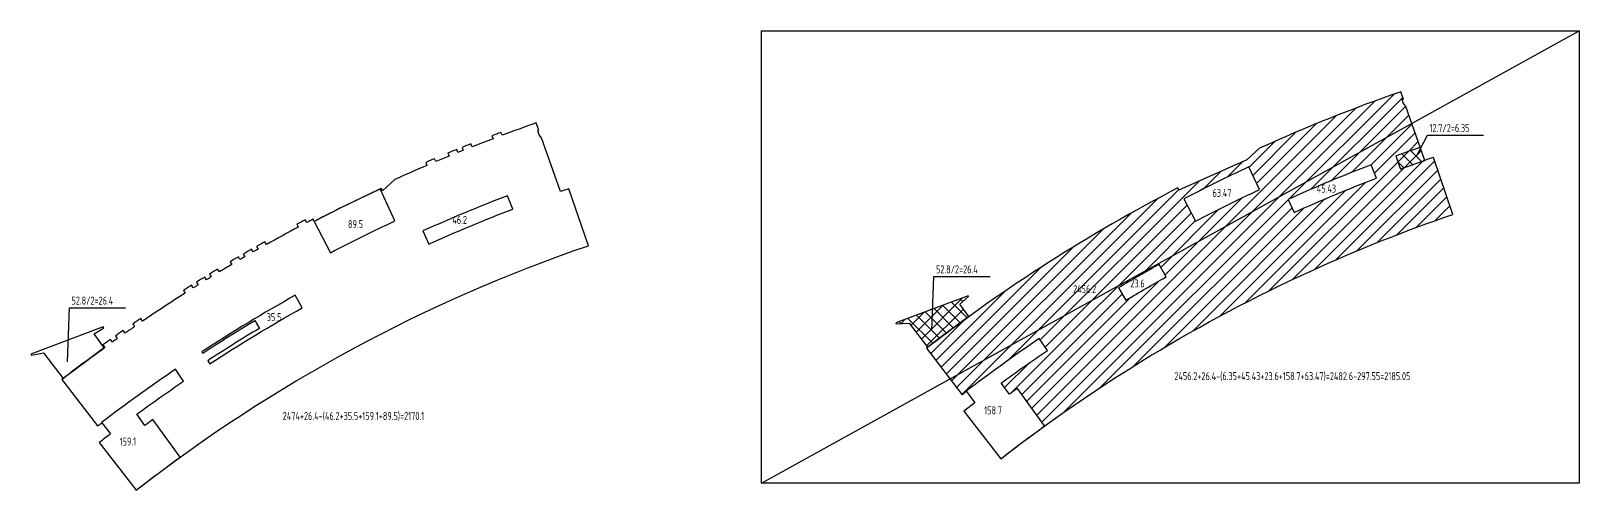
# Model space of a CAD drawing. Header units: millimetres. Extents: x 0 to 12095980, y -6694179 to 0.
# Drawn here: x 11805757 to 12095980, y -6446260 to -6360139 of the extents above; entities that cross this region are included whole.
import ezdxf

# ---------------------------------------------------------------- set-up
doc = ezdxf.new("R2010")
doc.units = ezdxf.units.MM
doc.header["$LTSCALE"] = 10
for name, color, linetype in [('A1-RD-2F$0$A-area', 6, 'Continuous'), ('A1-RD-2F$0$A-hatch', 8, 'Continuous'), ('A1-RD-2F$0$A-louban', 5, 'Continuous'), ('A1-RD-2F$0$A-TEXT', 4, 'Continuous'), ('A1-RI-F2$0$A-TEXT1', 4, 'Continuous')]:
    doc.layers.add(name, color=color, linetype=linetype)
doc.styles.add('A1-RD-2F$0$XD2008', font='xd-hzs.shx', dxfattribs={"width": 0.7, "bigfont": 'xd-hztxt.shx'})
doc.styles.add('A1-RI-F2$0$ECADI', font='gbeitc.shx', dxfattribs={"width": 0.7, "bigfont": 'gbcbig.shx'})

# ---------------------------------------------------------------- blocks, each defined once
blk = doc.blocks.new('A1-RD-2F')
at = {"layer": 'A1-RD-2F$0$A-hatch', "linetype": 'ByBlock'}
h = blk.add_hatch(dxfattribs=at)
h.set_pattern_fill('ANSI31', color=256, scale=500, style=0)
h.set_pattern_definition([(45, (162072.3997841701, 5864.344693279825), (-1122.532015133644, 1122.532015133644), [])])
edge = h.paths.add_edge_path()
edge.add_arc((12167207.75654344, -6671242.036890605), 292499.9999999975, 108.9260883889036, 114.5479334428284, ccw=False)
edge.add_line((12072335.91856546, -6394555.238581256), (12068667.1298982, -6383867.394754004))
edge.add_arc((12167207.7565102, -6671242.036827788), 303800.0000001987, 108.9268169852692, 109.2438601532324)
edge.add_line((12067078.47422411, -6384417.060877306), (12063532.92559111, -6374325.290963695))
edge.add_line((12063532.92559111, -6374325.290963695), (12063144.86891894, -6373823.878479972))
edge.add_line((12063144.86891894, -6373823.878479972), (12063097.69522122, -6373840.450813659))
edge.add_line((12063097.69522122, -6373840.450813659), (12062811.8589292, -6373026.808324536))
edge.add_line((12062811.8589292, -6373026.808324536), (12063047.62713197, -6372943.975715764))
edge.add_line((12063047.62713197, -6372943.975715764), (12062553.91848844, -6371538.722382458))
edge.add_arc((12167207.75640802, -6671242.037067648), 317450.0001962315, 109.2487654859283, 114.4015787795347)
edge.add_line((12036059.78910271, -6382149.122425533), (12033705.01900475, -6384316.425776646))
edge.add_line((12033705.01900475, -6384316.425776646), (12020952.82571411, -6389997.489817366))
edge.add_line((12020952.82571411, -6389997.489817366), (12020744.45264205, -6389598.639745016))
edge.add_arc((12167207.75651022, -6671242.036827226), 317449.9999999817, 117.4758307578345, 127.5739508841583)
edge.add_line((11973631.5425313, -6419641.655504832), (11980321.32563648, -6428373.627075619))
edge.add_arc((12167207.75651147, -6671242.036826854), 306450.0000004668, 127.39119574527169, 127.5781619765944, ccw=False)
edge.add_line((11981114.84168752, -6427765.077850014), (11982726.46881412, -6429868.685999124))
edge.add_arc((12167207.75651034, -6671242.036827669), 303800.000000417, 127.3906249383851, 127.8868481299601)
edge.add_line((11980642.94464793, -6431475.460810501), (11987579.38496665, -6440395.98835464))
edge.add_arc((12167207.75654344, -6671242.036890609), 292500.0000000016, 114.5479334428284, 127.88757672332471, ccw=False)
edge = h.paths.add_edge_path(flags=17)
edge.add_arc((12167210.36245044, -6671240.428467466), 306400.0000003275, 109.2453876510329, 110.1610401920906)
edge.add_line((12061606.54898393, -6383614.291648278), (12062503.35499835, -6386054.401264583))
edge.add_arc((12167210.25996141, -6671240.13732665), 303800.0000003391, 109.2444243511984, 110.16088095464539, ccw=False)
edge.add_line((12067078.15328243, -6384416.147374214), (12066216.43540908, -6381963.421602136))
edge = h.paths.add_edge_path(flags=16)
edge.add_line((12057999.37766556, -6387748.980972993), (12057031.67565007, -6385228.353590988))
edge.add_arc((12167210.36245037, -6671240.428467468), 306500.0000003101, 111.0678772127117, 114.2278581611831)
edge.add_line((12041433.03837015, -6391736.734847138), (12042543.84549329, -6394197.652799198))
edge.add_arc((12167210.36245016, -6671240.428467648), 303800.0000003875, 111.06845866596689, 114.22727543688549, ccw=False)
edge = h.paths.add_edge_path(flags=16)
edge.add_line((12036069.18981977, -6389904.058900253), (12034083.14959452, -6385644.249381915))
edge.add_arc((12167210.36245047, -6671240.428467657), 315100.0354033121, 114.9920118514451, 117.4666802224533)
edge.add_line((12021875.92138677, -6391658.718493865), (12024052.3081176, -6395824.503946308))
edge.add_arc((12167210.36245042, -6671240.428467673), 310400.0000005135, 114.9919480389851, 117.4648959663304, ccw=False)
edge = h.paths.add_edge_path(flags=16)
edge.add_line((12018556.54718902, -6406294.239197968), (12017238.11020112, -6403938.027514022))
edge.add_arc((12167210.36245041, -6671240.428467467), 306500.000000328, 119.294969293546, 120.9403877052849)
edge.add_line((12009624.62171587, -6408354.551484039), (12011012.81584306, -6410670.348769045))
edge.add_arc((12167210.36245038, -6671240.428467478), 303800.0000003215, 119.29555077582751, 120.94038770527911, ccw=False)
edge = h.paths.add_edge_path(flags=16)
edge.add_arc((12167210.36245039, -6671240.428467373), 301200.000000241, 125.8777942216193, 126.2320813001374)
edge.add_line((11989183.87004169, -6428283.62572087), (11987647.46891828, -6426186.133939561))
edge.add_arc((12167210.36245039, -6671240.428467484), 303800.0000003353, 124.23180601111531, 126.23199990034229, ccw=False)
edge.add_line((11996309.97529246, -6420068.181454656), (11994793.68251474, -6417834.156879405))
edge.add_arc((12167210.36245037, -6671240.428467476), 306500.0000003137, 124.23122452878, 127.3917654532957)
edge.add_line((11981084.66359292, -6427725.594781682), (11981114.84168763, -6427765.0778496))
edge.add_line((11981114.84168763, -6427765.0778496), (11982726.46881412, -6429868.685999124))
edge.add_arc((12167207.75651034, -6671242.036827669), 303800.000000417, 127.3906249383851, 127.8868481299601)
edge.add_line((11980642.94464793, -6431475.460810501), (11987579.38496665, -6440395.98835464))
edge.add_arc((12167207.75654343, -6671242.036890617), 292500.0000000006, 125.8791762141025, 127.88757672332221, ccw=False)
edge.add_line((11995779.96683198, -6434242.53707121), (11990689.58147521, -6427187.454947155))
h = blk.add_hatch(dxfattribs=at)
h.set_pattern_fill('ANSI37', color=256, scale=500, style=0)
h.set_pattern_definition([(45, (162072.3997841701, 5864.344693279825), (-1122.532015133644, 1122.532015133644), []), (135, (162072.3997841701, 5864.344693279825), (-1122.532015133644, -1122.532015133644), [])])
edge = h.paths.add_edge_path()
edge.add_line((11981573.85010751, -6413725.91054839), (11979885.92281741, -6411380.295077873))
edge.add_line((11979885.92281741, -6411380.295077873), (11981528.1061875, -6409964.04298592))
edge.add_line((11981528.1061875, -6409964.04298592), (11981438.20819927, -6409837.543577007))
edge.add_line((11981438.20819927, -6409837.543577007), (11967891.39162832, -6414913.568502396))
edge.add_line((11967891.39162832, -6414913.568502396), (11967944.02349681, -6415054.031616492))
edge.add_line((11967944.02349681, -6415054.031616492), (11970381.49181898, -6414941.628354751))
edge.add_line((11970381.49181898, -6414941.628354751), (11973858.67894344, -6419467.064472815))
edge.add_arc((12167207.75650743, -6671242.036823464), 317449.9999952972, 125.78644728940529, 127.52224411382119, ccw=False)
edge = h.paths.add_edge_path()
edge.add_arc((12167210.36245044, -6671240.428467466), 306400.0000003275, 109.2453876510329, 110.1610401920906)
edge.add_line((12061606.54898393, -6383614.291648278), (12062503.35499835, -6386054.401264583))
edge.add_arc((12167210.25996141, -6671240.13732665), 303800.0000003391, 109.2444243511984, 110.16088095464539, ccw=False)
edge.add_line((12067078.15328243, -6384416.147374214), (12066216.43540908, -6381963.421602136))
at = {"layer": 'A1-RD-2F$0$A-area', "linetype": 'ByBlock'}
for points in [[(12045687.35397086, -6405179.935571011, -0.02453484776849472), (12072335.91856546, -6394555.238581256), (12068667.1298982, -6383867.394754004, 0.001383362670420351), (12067078.47422411, -6384417.060877306), (12063532.92559111, -6374325.290963695), (12063144.86891894, -6373823.878479972), (12063097.69522122, -6373840.450813659), (12062811.8589292, -6373026.808324536), (12063047.62713197, -6372943.975715764), (12062553.91848844, -6371538.722382458, 0.02248717866678614), (12036059.78910271, -6382149.122425533), (12033705.01900475, -6384316.425776646), (12020952.82571411, -6389997.489817366), (12020744.45264205, -6389598.639745016, 0.04408989690409378), (11973631.5425313, -6419641.655504832), (11980321.32563648, -6428373.627075619, -0.0008157942626324834), (11981114.84168752, -6427765.077850014), (11982726.46881412, -6429868.685999124, 0.002165185512908424), (11980642.94464793, -6431475.460810501), (11987579.38496665, -6440395.98835464, -0.058270993250368)], [(11910263.51878129, -6400419.583274534), (11906594.73011403, -6389731.739447283, 0.001383362670419784), (11905006.07443995, -6390281.405570588), (11901460.52580694, -6380189.635656986), (11901045.50222302, -6379653.378916809), (11900773.51469712, -6378879.186233663), (11900975.22754093, -6378808.320958743), (11900481.51870427, -6377403.067075736, 0.005368381767847599), (11894070.51505523, -6379719.254279044), (11893856.8944521, -6379158.556668817, 0.001412358876461165), (11892175.44328634, -6379791.968052872), (11892386.94756457, -6380353.456115381, 0.003309050535452612), (11888469.07125882, -6381871.762375405), (11888243.243817, -6381315.853545761, 0.001411057851629725), (11886575.6055307, -6381980.32727178), (11886798.47690487, -6382537.399138921, 0.0008404084965270054), (11885808.91453672, -6382936.867970978), (11885579.77890908, -6382382.330393393, 0.001412359092348824), (11883916.67196744, -6383062.451188112), (11884143.71471254, -6383617.838181803, 0.002128232984251497), (11881649.68475878, -6384658.452261295), (11881412.6459999, -6384107.246111359, 0.001413029009510459), (11879758.56704777, -6384811.217157654), (11879994.30727627, -6385362.966423452, 0.005170783093908615), (11873987.38931854, -6388013.46711881), (11871671.26544952, -6390145.200924688), (11871453.0622518, -6389672.834167738, 0.01105291419005649), (11858880.42592994, -6395861.834510646), (11858672.05285788, -6395462.984438295, 0.001076128629954144), (11857461.07587238, -6396096.044923541), (11857178.4583127, -6395566.759598696, 0.00141197754691606), (11855590.71714633, -6396406.892256727), (11855870.47724457, -6396937.685457994, 0.005340891587702402), (11849919.64734463, -6400190.173866979), (11849622.82266723, -6399668.723206813, 0.00141302544892328), (11848057.21018496, -6400552.122144161), (11848352.80099971, -6401074.258897237, 0.0008432559647081543), (11847422.63192951, -6401604.659316741), (11847119.13888623, -6401087.039083094, 0.001412135600923461), (11845562.56207904, -6401983.998373427), (11845862.44222753, -6402503.684506919, 0.0008385716718227664), (11844942.24400736, -6403039.475204758), (11844636.47325235, -6402523.223071776, 0.001410531342354244), (11843089.8045121, -6403433.142953665), (11843391.19859558, -6403951.974983371, 0.002127513471213024), (11841072.52822708, -6405338.298764446), (11840759.0400758, -6404826.692552556, 0.001412359983437786), (11839223.44465474, -6405759.666167565), (11839534.9996397, -6406272.439347703, 0.0008237032776144762), (11838643.55309302, -6406819.530521406), (11838325.48476294, -6406310.759111945, 0.001412359915356475), (11836798.31234413, -6407257.45714105), (11837114.45765342, -6407767.412979349, 0.0008598643854325461), (11836189.07359267, -6408346.905565882), (11835866.4026945, -6407841.040822793, 0.001413027074359712), (11834347.19869386, -6408802.06255422), (11834668.6736436, -6409308.673429383, 0.007543234476269108), (11826667.3973336, -6414573.164631129), (11826326.63013961, -6414079.307255278, 0.001412361724758554), (11824843.53498389, -6415093.669018075), (11825182.43369209, -6415588.795129986, 0.00170734827730873), (11823400.63944101, -6416823.852269471), (11823053.72577281, -6416334.292965394, 0.001412943444286839), (11821582.81781301, -6417367.535833986), (11821928.48470603, -6417857.959067001, 0.0008581623688090356), (11821039.65708009, -6418488.370021204), (11820688.29705727, -6418001.991979288, 0.001412361184211314), (11819227.45330327, -6419048.144014064), (11819576.97264342, -6419535.830803558, 0.007872928738266777), (11811559.14274713, -6425506.000198111), (11818248.92585231, -6434237.971768898, -0.0008157942626319674), (11819042.44190335, -6433629.422543294), (11820654.06902995, -6435733.030692403, 0.002165185512908892), (11818570.54486376, -6437339.805503781), (11825506.98518248, -6446260.333047919, -0.08292439553517605)], [(12066216.43540908, -6381963.421602136, 0.003995309169591667), (12061606.54898393, -6383614.291648278), (12062503.35499835, -6386054.401264583, -0.003998817609664786), (12067078.15328243, -6384416.147374214)], [(12036069.18981977, -6389904.058900253), (12034083.14959452, -6385644.249381915, 0.0107981974066852), (12021875.92138677, -6391658.718493865), (12024052.3081176, -6395824.503946308, -0.01079068968035886)], [(12057999.37766556, -6387748.980972993), (12057031.67565007, -6385228.353590988, 0.01378889177334963), (12041433.03837015, -6391736.734847138), (12042543.84549329, -6394197.652799198, -0.01378381112504351)], [(11873996.7900356, -6395768.403593533), (11871225.70930772, -6389778.683015669, 0.01089492589126016), (11858838.78029684, -6395883.538817424), (11861894.80831723, -6401733.099354528, -0.01086795146746298)], [(11896067.01264384, -6393559.564478549), (11895099.31062835, -6391038.937096544, 0.01404923866188409), (11879223.92101229, -6397662.791006491), (11880334.72813543, -6400123.708958551, -0.01404661436517863)], [(12018556.54718902, -6406294.239197968), (12017238.11020112, -6403938.027514022, 0.007179615572890106), (12009624.62171587, -6408354.551484039), (12011012.81584306, -6410670.348769045, -0.007177078247037495)], [(11856615.04796785, -6412085.3374401), (11855296.61097996, -6409729.125756156, 0.01669742176186307), (11837794.26223412, -6420320.163172011), (11837957.86508377, -6420571.627205486, -0.009387682877400945), (11847706.17191215, -6414476.383107658), (11848576.87907377, -6415936.480471422, 0.00938555006897819), (11838884.9479003, -6421996.590064606), (11839266.68788552, -6422583.339480168, -0.01669778488001282)], [(11981573.85010751, -6413725.91054839), (11979885.92281741, -6411380.295077873), (11981528.1061875, -6409964.04298592), (11981438.20819927, -6409837.543577007), (11967891.39162832, -6414913.568502396), (11967944.02349681, -6415054.031616492), (11970381.49181898, -6414941.628354751), (11973858.67894344, -6419467.064472815, -0.007573987255919308)], [(11990689.58147521, -6427187.454947155, 0.001545870235747759), (11989183.87004169, -6428283.62572087), (11987647.46891828, -6426186.133939561, -0.008727713856543631), (11996309.97529246, -6420068.181454656), (11994793.68251474, -6417834.156879405, 0.01379133559442191), (11981084.66359292, -6427725.594781682), (11981114.84168763, -6427765.0778496), (11982726.46881412, -6429868.685999124, 0.002165185512908424), (11980642.94464793, -6431475.460810501), (11987579.38496665, -6440395.98835464, -0.008763524730196282), (11995779.96683198, -6434242.53707121)], [(11828617.18169104, -6433051.799640435, 0.001545870235747759), (11827111.47025752, -6434147.97041415), (11825575.06913411, -6432050.47863284, -0.00886361093150318), (11834361.68790306, -6425848.287715694), (11832845.39512533, -6423614.263140444, 0.01392153058068508), (11819012.26380875, -6433589.939474962), (11819042.44190346, -6433629.42254288), (11820654.06902995, -6435733.030692404, 0.002165185512908424), (11818570.54486376, -6437339.805503781), (11825506.98518248, -6446260.33304792, -0.008763524730196282), (11833707.56704781, -6440106.88176449)]]:
    blk.add_lwpolyline(points, format="xyb", close=True, dxfattribs=at)
blk.add_lwpolyline([(11808111.5924404, -6420548.933084154), (11811786.27915927, -6425331.409166094, -0.007573987255841611), (11819501.45032334, -6419590.255241668), (11817618.93577238, -6416974.233046811), (11819423.91107897, -6415839.671975182), (11819304.04708677, -6415671.006088795), (11805757.23278983, -6420747.027753475), (11805827.40862816, -6420934.311900469), (11808111.5924404, -6420548.933084154)], format="xyb", dxfattribs=at)
at = {"layer": 'A1-RD-2F$0$A-louban', "linetype": 'ByBlock'}
blk.add_line((11942742.06170569, -6444941.170608004), (12095979.8006552, -6360139.071115202), dxfattribs=at)
blk.add_lwpolyline([(11942742.06170569, -6360139.071115202), (12095979.8006552, -6360139.071115202), (12095979.8006552, -6444941.170608004), (11942742.06170569, -6444941.170608004)], close=True, dxfattribs=at)
at = {"layer": 'A1-RD-2F$0$A-louban'}
for points in [[(12065571.10276581, -6383505.700868363), (12067552.32068714, -6379711.800953918), (12078068.96096217, -6379711.800953918)], [(11974660.58214858, -6416336.192699174), (11975045.33671505, -6406213.989469163), (11985561.97699008, -6406213.989469163)], [(11812588.18236441, -6422200.537392454), (11812972.93693088, -6412078.334162443), (11823489.57720591, -6412078.334162443)]]:
    blk.add_lwpolyline(points, dxfattribs=at)
at = {"layer": 'A1-RD-2F$0$A-TEXT', "style": 'A1-RD-2F$0$XD2008', "width": 0.7}
for s, p in [('12.7/2=6.35', (12067935.98176569, -6379102.331009441)), ('63.47', (12027266.12624031, -6391263.469103287)), ('45.43', (12046829.00020627, -6390465.752340154)), ('89.5', (11865193.72645614, -6397127.813796567)), ('46.2', (11884756.6004221, -6396330.097033434)), ('52.8/2=26.4', (11975428.99779361, -6405604.519524686)), ('2456.2', (12001131.52437038, -6409323.493207711)), ('23.6', (12011858.32746723, -6408254.277569438)), ('52.8/2=26.4', (11813356.59800944, -6411468.864217966)), ('35.5', (11849957.63789063, -6414576.055529669)), ('2456.2+26.4-(6.35+45.43+23.6+158.7+63.47)=2482.6-297.55=2185.05', (12020114.1942813, -6425642.692338158)), ('158.7', (11984456.7726777, -6432053.44546698)), ('2474+26.4-(46.2+35.5+159.1+89.5)=2170.1', (11852954.2064221, -6433115.262793271)), ('159.1', (11822384.37289353, -6437917.79016026))]:
    blk.add_text(s, height=1500, rotation=1.000515991701087e-08, dxfattribs=at).set_placement(p)
blk = doc.blocks.new('A1-RI-F2')
at = {"color": 3, "linetype": 'ByBlock'}
blk.add_blockref('A1-RD-2F', (0, 0), dxfattribs=at)
at = {"layer": 'A1-RI-F2$0$A-TEXT1', "style": 'A1-RI-F2$0$ECADI', "width": 0.7}
for tag, p in [('（-0.050）', (11749732.09355512, -6422418.721880772)), ('（结构标高）', (11757640.76915044, -6422418.721880772))]:
    blk.add_attdef(tag, p, '', height=375, dxfattribs=at)

msp = doc.modelspace()

# ---------------------------------------------------------------- block references
msp.add_blockref('A1-RI-F2', (0, 0))

doc.saveas('drawing.dxf')
